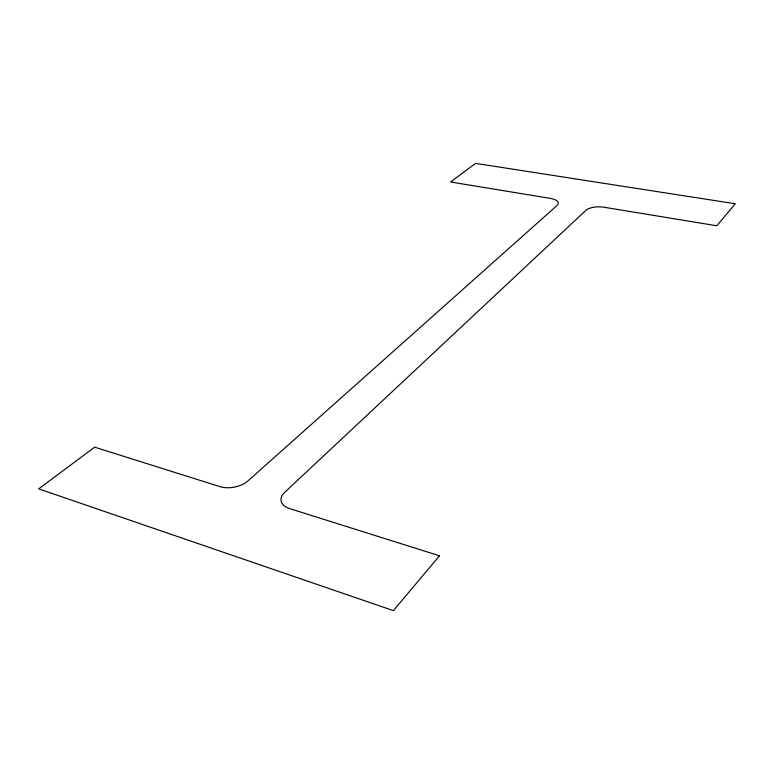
<?xml version="1.0" encoding="UTF-8"?>
<svg xmlns="http://www.w3.org/2000/svg" width="774" height="774" viewBox="0 0 774 774"><rect width="100%" height="100%" fill="white"/><g stroke="black" fill="none" stroke-linecap="round" stroke-linejoin="round"><path stroke-width="1.16" d="M439.477 555.79L393.386 610.628L38.7 488.868L94.66 447.169L220.039 486.662A19.911 11.088 -10.5 0 0 247.874 480.983L557.048 205.487A13.671 5.447 -1.3 0 0 550.353 198.396L450.594 181.987L475.575 163.372L735.3 203.765L716.801 225.785L604.175 207.258A14.009 5.66 -0.3 0 0 585.918 210.305L284.687 492.351A20.347 11.871 -8.7 0 0 289.563 508.566L439.477 555.79"/></g></svg>
